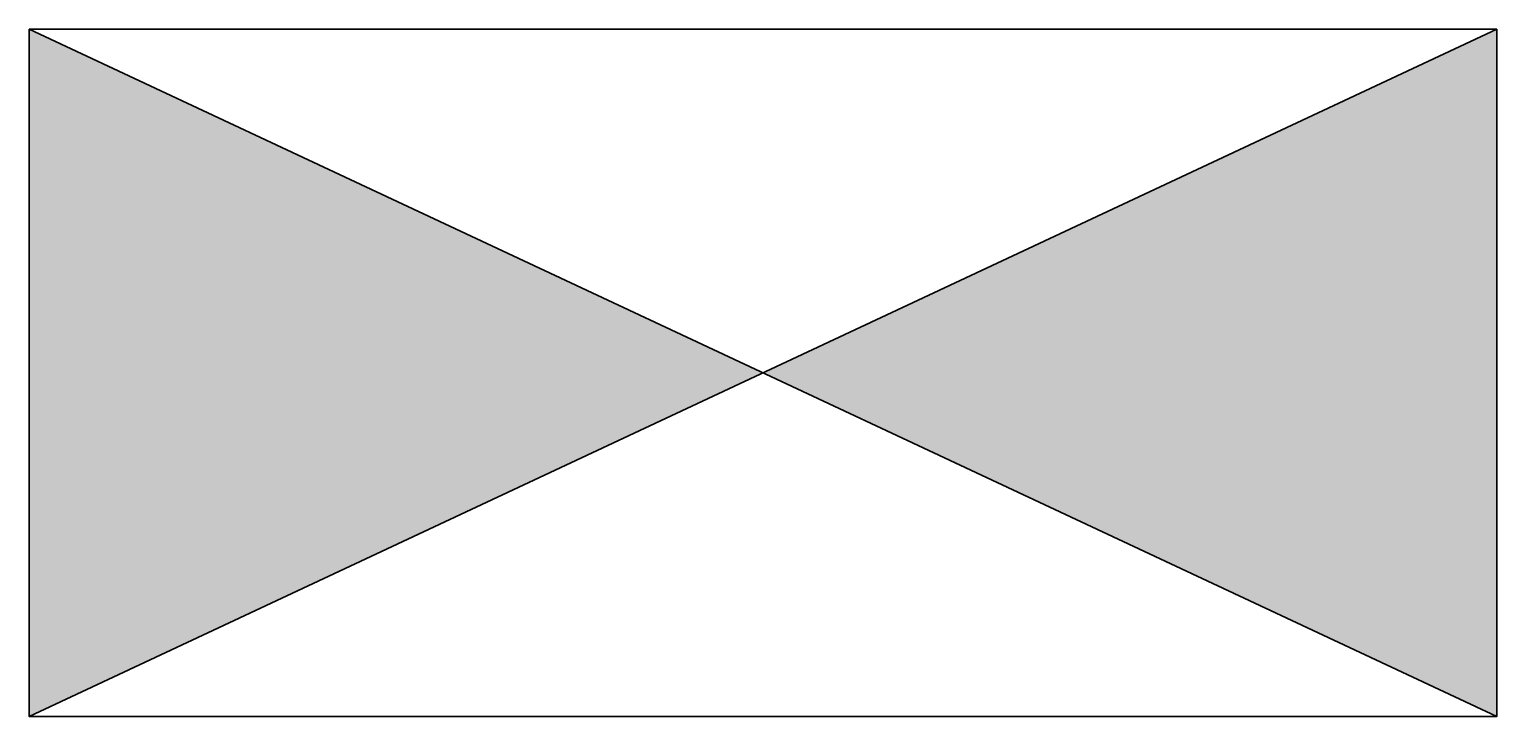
# Model space of a CAD drawing. Header units: inches. Extents: x 22.6 to 49.4, y 24 to 36.5.
import ezdxf

# ---------------------------------------------------------------- set-up
doc = ezdxf.new("R2010")
doc.units = ezdxf.units.IN
doc.header["$MEASUREMENT"] = 0

msp = doc.modelspace()

# ---------------------------------------------------------------- hatches: boundary and pattern name
at = {"lineweight": 30}
h = msp.add_hatch(color=4, dxfattribs=at)
h.set_gradient(color1=(215, 40, 198), color2=(219, 57, 202), one_color=1, tint=0.54)
h.paths.add_polyline_path([(22.582, 36.531), (22.582, 23.957), (35.992, 30.244)])
h.paths.add_polyline_path([(49.402, 36.531), (35.992, 30.244), (49.402, 23.957)])

# ---------------------------------------------------------------- linework, layer by layer
at = {"color": 6, "lineweight": 35}
for p, q in [((22.582, 36.531), (49.402, 23.957)), ((49.402, 36.531), (22.582, 23.957))]:
    msp.add_line(p, q, dxfattribs=at)
msp.add_lwpolyline([(22.582, 36.531), (49.402, 36.531), (49.402, 23.957), (22.582, 23.957)], close=True, dxfattribs=at)

doc.saveas('drawing.dxf')
